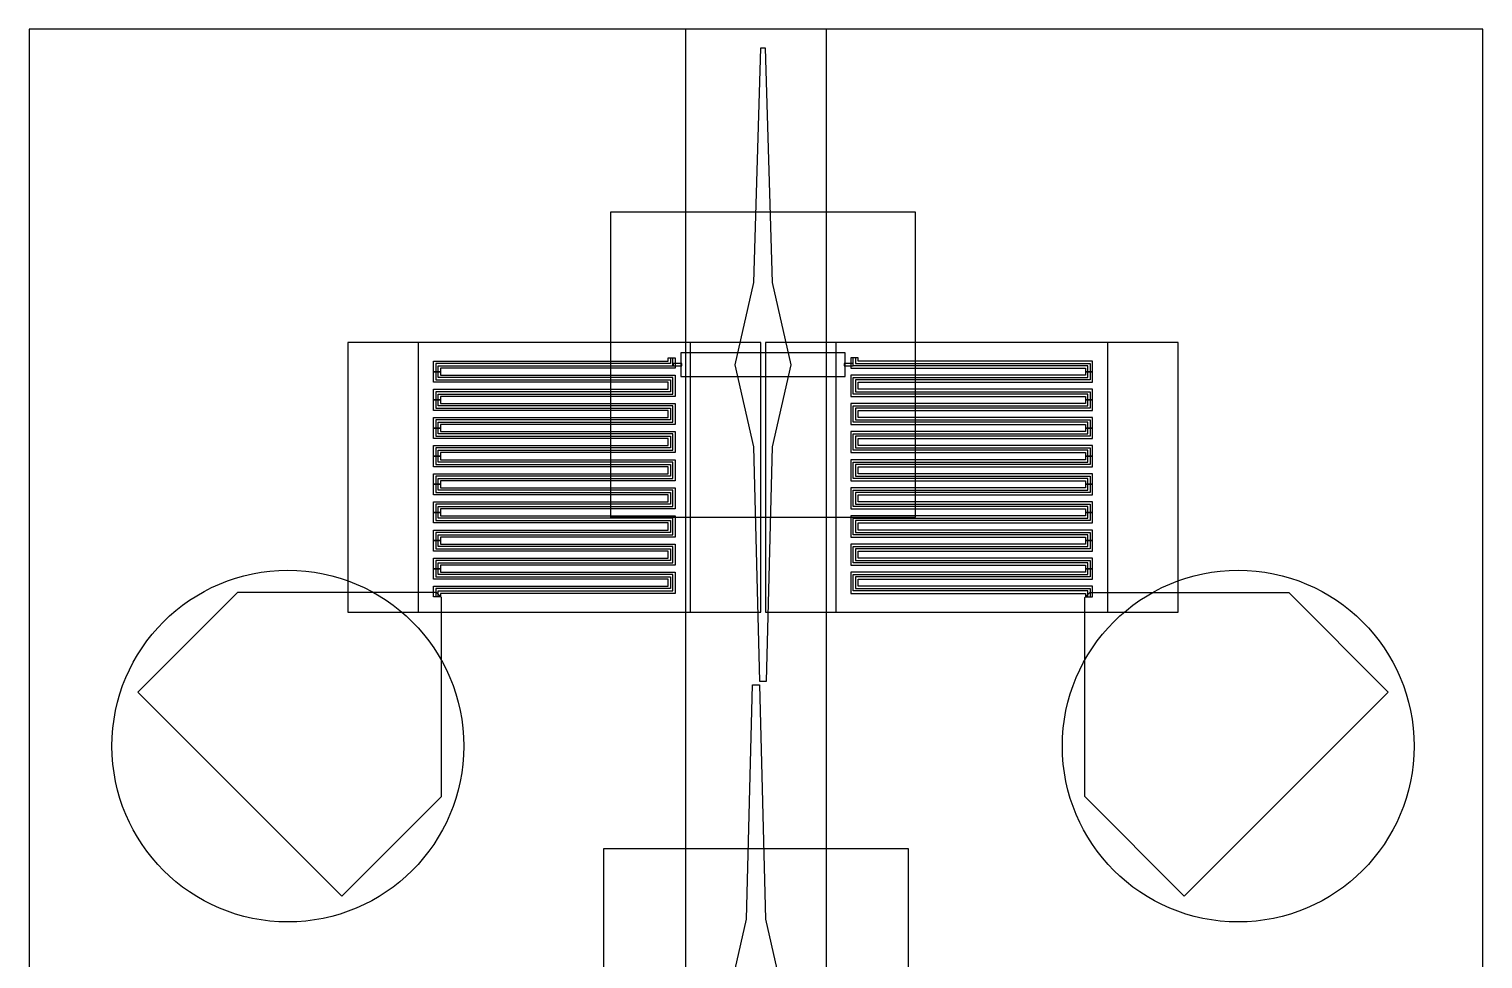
# Model space of a CAD drawing. Extents: x -31.3 to 30.7, y -85.2 to 0.8.
# Drawn here: x -31.3 to 30.7, y -38.8 to 0.8 of the extents above; entities that cross this region are included whole.
import ezdxf

# ---------------------------------------------------------------- set-up
doc = ezdxf.new("R2010")
doc.units = 0

msp = doc.modelspace()

# ---------------------------------------------------------------- linework, layer by layer
at = {"layer": 'cure'}
for points in [[(-3.3, -61.1868), (2.7, -61.1868), (2.7, 0.8132), (-3.3, 0.8132)], [(-3.1, -12.55), (-14.7, -12.55), (-14.7, -24.05), (-3.1, -24.05)], [(3.1, -24.05), (14.7, -24.05), (14.7, -12.55), (3.1, -12.55)]]:
    msp.add_lwpolyline(points, close=True, dxfattribs=at)
at = {"layer": 'M1_Field'}
msp.add_lwpolyline([(-31.3, -61.1868), (30.7, -61.1868), (30.7, 0.8132), (-31.3, 0.8132)], close=True, dxfattribs=at)
at = {"layer": 'M1_LD'}
for centre in [(-20.264, -29.764), (20.264, -29.764)]:
    msp.add_circle(centre, 7.5, dxfattribs=at)
at = {"layer": 'M1_Neg'}
for points in [[(0.15, -27), (0.4, -17), (1.2, -13.5), (0.4, -10), (0.1085, 0), (-0.1085, 0), (-0.4, -10), (-1.2, -13.5), (-0.4, -17), (-0.15, -27)], [(-3.5, -14), (3.5, -14), (3.5, -13), (-3.5, -13)], [(-3.75, -13.2), (-3.75, -13.65), (-13.75, -13.65), (-13.75, -13.8), (-14.05, -13.8), (-14.05, -13.35), (-4.05, -13.35), (-4.05, -13.2)], [(-3.8375, -13.55), (-3.4625, -13.55), (-3.4625, -13.45), (-3.8375, -13.45)], [(3.4625, -13.55), (3.8375, -13.55), (3.8375, -13.45), (3.4625, -13.45)], [(3.75, -13.2), (3.75, -13.65), (13.75, -13.65), (13.75, -13.8), (14.05, -13.8), (14.05, -13.35), (4.05, -13.35), (4.05, -13.2)], [(-13.75, -13.8), (-13.75, -13.95), (-3.75, -13.95), (-3.75, -14.85), (-13.75, -14.85), (-13.75, -15), (-14.05, -15), (-14.05, -14.55), (-4.05, -14.55), (-4.05, -14.25), (-14.05, -14.25), (-14.05, -13.8)], [(13.75, -13.8), (13.75, -13.95), (3.75, -13.95), (3.75, -14.85), (13.75, -14.85), (13.75, -15), (14.05, -15), (14.05, -14.55), (4.05, -14.55), (4.05, -14.25), (14.05, -14.25), (14.05, -13.8)], [(-13.75, -15), (-13.75, -15.15), (-3.75, -15.15), (-3.75, -16.05), (-13.75, -16.05), (-13.75, -16.2), (-14.05, -16.2), (-14.05, -15.75), (-4.05, -15.75), (-4.05, -15.45), (-14.05, -15.45), (-14.05, -15)], [(13.75, -15), (13.75, -15.15), (3.75, -15.15), (3.75, -16.05), (13.75, -16.05), (13.75, -16.2), (14.05, -16.2), (14.05, -15.75), (4.05, -15.75), (4.05, -15.45), (14.05, -15.45), (14.05, -15)], [(-13.75, -16.2), (-13.75, -16.35), (-3.75, -16.35), (-3.75, -17.25), (-13.75, -17.25), (-13.75, -17.4), (-14.05, -17.4), (-14.05, -16.95), (-4.05, -16.95), (-4.05, -16.65), (-14.05, -16.65), (-14.05, -16.2)], [(13.75, -16.2), (13.75, -16.35), (3.75, -16.35), (3.75, -17.25), (13.75, -17.25), (13.75, -17.4), (14.05, -17.4), (14.05, -16.95), (4.05, -16.95), (4.05, -16.65), (14.05, -16.65), (14.05, -16.2)], [(-13.75, -17.4), (-13.75, -17.55), (-3.75, -17.55), (-3.75, -18.45), (-13.75, -18.45), (-13.75, -18.6), (-14.05, -18.6), (-14.05, -18.15), (-4.05, -18.15), (-4.05, -17.85), (-14.05, -17.85), (-14.05, -17.4)], [(13.75, -17.4), (13.75, -17.55), (3.75, -17.55), (3.75, -18.45), (13.75, -18.45), (13.75, -18.6), (14.05, -18.6), (14.05, -18.15), (4.05, -18.15), (4.05, -17.85), (14.05, -17.85), (14.05, -17.4)], [(-13.75, -18.6), (-13.75, -18.75), (-3.75, -18.75), (-3.75, -19.65), (-13.75, -19.65), (-13.75, -19.8), (-14.05, -19.8), (-14.05, -19.35), (-4.05, -19.35), (-4.05, -19.05), (-14.05, -19.05), (-14.05, -18.6)], [(13.75, -18.6), (13.75, -18.75), (3.75, -18.75), (3.75, -19.65), (13.75, -19.65), (13.75, -19.8), (14.05, -19.8), (14.05, -19.35), (4.05, -19.35), (4.05, -19.05), (14.05, -19.05), (14.05, -18.6)], [(-13.75, -19.8), (-13.75, -19.95), (-3.75, -19.95), (-3.75, -20.85), (-13.75, -20.85), (-13.75, -21), (-14.05, -21), (-14.05, -20.55), (-4.05, -20.55), (-4.05, -20.25), (-14.05, -20.25), (-14.05, -19.8)], [(13.75, -19.8), (13.75, -19.95), (3.75, -19.95), (3.75, -20.85), (13.75, -20.85), (13.75, -21), (14.05, -21), (14.05, -20.55), (4.05, -20.55), (4.05, -20.25), (14.05, -20.25), (14.05, -19.8)], [(-13.75, -21), (-13.75, -21.15), (-3.75, -21.15), (-3.75, -22.05), (-13.75, -22.05), (-13.75, -22.2), (-14.05, -22.2), (-14.05, -21.75), (-4.05, -21.75), (-4.05, -21.45), (-14.05, -21.45), (-14.05, -21)], [(13.75, -21), (13.75, -21.15), (3.75, -21.15), (3.75, -22.05), (13.75, -22.05), (13.75, -22.2), (14.05, -22.2), (14.05, -21.75), (4.05, -21.75), (4.05, -21.45), (14.05, -21.45), (14.05, -21)], [(-13.75, -22.2), (-13.75, -22.35), (-3.75, -22.35), (-3.75, -23.25), (-13.75, -23.25), (-13.75, -23.4), (-14.05, -23.4), (-14.05, -22.95), (-4.05, -22.95), (-4.05, -22.65), (-14.05, -22.65), (-14.05, -22.2)], [(13.75, -22.2), (13.75, -22.35), (3.75, -22.35), (3.75, -23.25), (13.75, -23.25), (13.75, -23.4), (14.05, -23.4), (14.05, -22.95), (4.05, -22.95), (4.05, -22.65), (14.05, -22.65), (14.05, -22.2)], [(-13.9311, -23.2189), (-22.4163, -23.2189), (-26.659, -27.4616), (-17.9616, -36.159), (-13.7189, -31.9163), (-13.7189, -23.4311)], [(13.9311, -23.2189), (22.4163, -23.2189), (26.659, -27.4616), (17.9616, -36.159), (13.7189, -31.9163), (13.7189, -23.4311)], [(-0.7596, -51.15), (-0.7, -47.65), (-0.7, -44.15), (-1.5, -40.65), (-0.7, -37.15), (-0.45, -27.15), (-0.15, -27.15), (0.1, -37.15), (0.9, -40.65), (0.1, -44.15), (0.1, -47.65), (0.1596, -51.15)]]:
    msp.add_lwpolyline(points, close=True, dxfattribs=at)
at = {"layer": 'M2_undercutMsk'}
for points in [[(-6.5, -20), (6.5, -20), (6.5, -7), (-6.5, -7)], [(-0.1, -12.55), (-17.7, -12.55), (-17.7, -24.05), (-0.1, -24.05)], [(0.1, -24.05), (17.7, -24.05), (17.7, -12.55), (0.1, -12.55)], [(-6.8, -47.15), (6.2, -47.15), (6.2, -34.15), (-6.8, -34.15)]]:
    msp.add_lwpolyline(points, close=True, dxfattribs=at)
at = {"layer": 'metal'}
for points in [[(-3.95, -13.2), (-3.95, -13.45), (-13.95, -13.45), (-13.95, -13.8), (-14.05, -13.8), (-14.05, -13.35), (-4.05, -13.35), (-4.05, -13.2)], [(-3.75, -13.2), (-3.75, -13.65), (-13.75, -13.65), (-13.75, -13.8), (-13.85, -13.8), (-13.85, -13.55), (-3.85, -13.55), (-3.85, -13.2)], [(3.75, -13.2), (3.75, -13.65), (13.75, -13.65), (13.75, -13.8), (13.85, -13.8), (13.85, -13.55), (3.85, -13.55), (3.85, -13.2)], [(3.95, -13.2), (3.95, -13.45), (13.95, -13.45), (13.95, -13.8), (14.05, -13.8), (14.05, -13.35), (4.05, -13.35), (4.05, -13.2)], [(-13.95, -13.8), (-13.95, -14.15), (-3.95, -14.15), (-3.95, -14.65), (-13.95, -14.65), (-13.95, -15), (-14.05, -15), (-14.05, -14.55), (-4.05, -14.55), (-4.05, -14.25), (-14.05, -14.25), (-14.05, -13.8)], [(-13.75, -13.8), (-13.75, -13.95), (-3.75, -13.95), (-3.75, -14.85), (-13.75, -14.85), (-13.75, -15), (-13.85, -15), (-13.85, -14.75), (-3.85, -14.75), (-3.85, -14.05), (-13.85, -14.05), (-13.85, -13.8)], [(13.75, -13.8), (13.75, -13.95), (3.75, -13.95), (3.75, -14.85), (13.75, -14.85), (13.75, -15), (13.85, -15), (13.85, -14.75), (3.85, -14.75), (3.85, -14.05), (13.85, -14.05), (13.85, -13.8)], [(13.95, -13.8), (13.95, -14.15), (3.95, -14.15), (3.95, -14.65), (13.95, -14.65), (13.95, -15), (14.05, -15), (14.05, -14.55), (4.05, -14.55), (4.05, -14.25), (14.05, -14.25), (14.05, -13.8)], [(-13.95, -15), (-13.95, -15.35), (-3.95, -15.35), (-3.95, -15.85), (-13.95, -15.85), (-13.95, -16.2), (-14.05, -16.2), (-14.05, -15.75), (-4.05, -15.75), (-4.05, -15.45), (-14.05, -15.45), (-14.05, -15)], [(-13.75, -15), (-13.75, -15.15), (-3.75, -15.15), (-3.75, -16.05), (-13.75, -16.05), (-13.75, -16.2), (-13.85, -16.2), (-13.85, -15.95), (-3.85, -15.95), (-3.85, -15.25), (-13.85, -15.25), (-13.85, -15)], [(13.75, -15), (13.75, -15.15), (3.75, -15.15), (3.75, -16.05), (13.75, -16.05), (13.75, -16.2), (13.85, -16.2), (13.85, -15.95), (3.85, -15.95), (3.85, -15.25), (13.85, -15.25), (13.85, -15)], [(13.95, -15), (13.95, -15.35), (3.95, -15.35), (3.95, -15.85), (13.95, -15.85), (13.95, -16.2), (14.05, -16.2), (14.05, -15.75), (4.05, -15.75), (4.05, -15.45), (14.05, -15.45), (14.05, -15)], [(-13.95, -16.2), (-13.95, -16.55), (-3.95, -16.55), (-3.95, -17.05), (-13.95, -17.05), (-13.95, -17.4), (-14.05, -17.4), (-14.05, -16.95), (-4.05, -16.95), (-4.05, -16.65), (-14.05, -16.65), (-14.05, -16.2)], [(-13.75, -16.2), (-13.75, -16.35), (-3.75, -16.35), (-3.75, -17.25), (-13.75, -17.25), (-13.75, -17.4), (-13.85, -17.4), (-13.85, -17.15), (-3.85, -17.15), (-3.85, -16.45), (-13.85, -16.45), (-13.85, -16.2)], [(13.75, -16.2), (13.75, -16.35), (3.75, -16.35), (3.75, -17.25), (13.75, -17.25), (13.75, -17.4), (13.85, -17.4), (13.85, -17.15), (3.85, -17.15), (3.85, -16.45), (13.85, -16.45), (13.85, -16.2)], [(13.95, -16.2), (13.95, -16.55), (3.95, -16.55), (3.95, -17.05), (13.95, -17.05), (13.95, -17.4), (14.05, -17.4), (14.05, -16.95), (4.05, -16.95), (4.05, -16.65), (14.05, -16.65), (14.05, -16.2)], [(-13.95, -17.4), (-13.95, -17.75), (-3.95, -17.75), (-3.95, -18.25), (-13.95, -18.25), (-13.95, -18.6), (-14.05, -18.6), (-14.05, -18.15), (-4.05, -18.15), (-4.05, -17.85), (-14.05, -17.85), (-14.05, -17.4)], [(-13.75, -17.4), (-13.75, -17.55), (-3.75, -17.55), (-3.75, -18.45), (-13.75, -18.45), (-13.75, -18.6), (-13.85, -18.6), (-13.85, -18.35), (-3.85, -18.35), (-3.85, -17.65), (-13.85, -17.65), (-13.85, -17.4)], [(13.75, -17.4), (13.75, -17.55), (3.75, -17.55), (3.75, -18.45), (13.75, -18.45), (13.75, -18.6), (13.85, -18.6), (13.85, -18.35), (3.85, -18.35), (3.85, -17.65), (13.85, -17.65), (13.85, -17.4)], [(13.95, -17.4), (13.95, -17.75), (3.95, -17.75), (3.95, -18.25), (13.95, -18.25), (13.95, -18.6), (14.05, -18.6), (14.05, -18.15), (4.05, -18.15), (4.05, -17.85), (14.05, -17.85), (14.05, -17.4)], [(-13.95, -18.6), (-13.95, -18.95), (-3.95, -18.95), (-3.95, -19.45), (-13.95, -19.45), (-13.95, -19.8), (-14.05, -19.8), (-14.05, -19.35), (-4.05, -19.35), (-4.05, -19.05), (-14.05, -19.05), (-14.05, -18.6)], [(-13.75, -18.6), (-13.75, -18.75), (-3.75, -18.75), (-3.75, -19.65), (-13.75, -19.65), (-13.75, -19.8), (-13.85, -19.8), (-13.85, -19.55), (-3.85, -19.55), (-3.85, -18.85), (-13.85, -18.85), (-13.85, -18.6)], [(13.75, -18.6), (13.75, -18.75), (3.75, -18.75), (3.75, -19.65), (13.75, -19.65), (13.75, -19.8), (13.85, -19.8), (13.85, -19.55), (3.85, -19.55), (3.85, -18.85), (13.85, -18.85), (13.85, -18.6)], [(13.95, -18.6), (13.95, -18.95), (3.95, -18.95), (3.95, -19.45), (13.95, -19.45), (13.95, -19.8), (14.05, -19.8), (14.05, -19.35), (4.05, -19.35), (4.05, -19.05), (14.05, -19.05), (14.05, -18.6)], [(-13.95, -19.8), (-13.95, -20.15), (-3.95, -20.15), (-3.95, -20.65), (-13.95, -20.65), (-13.95, -21), (-14.05, -21), (-14.05, -20.55), (-4.05, -20.55), (-4.05, -20.25), (-14.05, -20.25), (-14.05, -19.8)], [(-13.75, -19.8), (-13.75, -19.95), (-3.75, -19.95), (-3.75, -20.85), (-13.75, -20.85), (-13.75, -21), (-13.85, -21), (-13.85, -20.75), (-3.85, -20.75), (-3.85, -20.05), (-13.85, -20.05), (-13.85, -19.8)], [(13.75, -19.8), (13.75, -19.95), (3.75, -19.95), (3.75, -20.85), (13.75, -20.85), (13.75, -21), (13.85, -21), (13.85, -20.75), (3.85, -20.75), (3.85, -20.05), (13.85, -20.05), (13.85, -19.8)], [(13.95, -19.8), (13.95, -20.15), (3.95, -20.15), (3.95, -20.65), (13.95, -20.65), (13.95, -21), (14.05, -21), (14.05, -20.55), (4.05, -20.55), (4.05, -20.25), (14.05, -20.25), (14.05, -19.8)], [(-13.95, -21), (-13.95, -21.35), (-3.95, -21.35), (-3.95, -21.85), (-13.95, -21.85), (-13.95, -22.2), (-14.05, -22.2), (-14.05, -21.75), (-4.05, -21.75), (-4.05, -21.45), (-14.05, -21.45), (-14.05, -21)], [(-13.75, -21), (-13.75, -21.15), (-3.75, -21.15), (-3.75, -22.05), (-13.75, -22.05), (-13.75, -22.2), (-13.85, -22.2), (-13.85, -21.95), (-3.85, -21.95), (-3.85, -21.25), (-13.85, -21.25), (-13.85, -21)], [(13.75, -21), (13.75, -21.15), (3.75, -21.15), (3.75, -22.05), (13.75, -22.05), (13.75, -22.2), (13.85, -22.2), (13.85, -21.95), (3.85, -21.95), (3.85, -21.25), (13.85, -21.25), (13.85, -21)], [(13.95, -21), (13.95, -21.35), (3.95, -21.35), (3.95, -21.85), (13.95, -21.85), (13.95, -22.2), (14.05, -22.2), (14.05, -21.75), (4.05, -21.75), (4.05, -21.45), (14.05, -21.45), (14.05, -21)], [(-13.95, -22.2), (-13.95, -22.55), (-3.95, -22.55), (-3.95, -23.05), (-13.95, -23.05), (-13.95, -23.4), (-14.05, -23.4), (-14.05, -22.95), (-4.05, -22.95), (-4.05, -22.65), (-14.05, -22.65), (-14.05, -22.2)], [(-13.75, -22.2), (-13.75, -22.35), (-3.75, -22.35), (-3.75, -23.25), (-13.75, -23.25), (-13.75, -23.4), (-13.85, -23.4), (-13.85, -23.15), (-3.85, -23.15), (-3.85, -22.45), (-13.85, -22.45), (-13.85, -22.2)], [(13.75, -22.2), (13.75, -22.35), (3.75, -22.35), (3.75, -23.25), (13.75, -23.25), (13.75, -23.4), (13.85, -23.4), (13.85, -23.15), (3.85, -23.15), (3.85, -22.45), (13.85, -22.45), (13.85, -22.2)], [(13.95, -22.2), (13.95, -22.55), (3.95, -22.55), (3.95, -23.05), (13.95, -23.05), (13.95, -23.4), (14.05, -23.4), (14.05, -22.95), (4.05, -22.95), (4.05, -22.65), (14.05, -22.65), (14.05, -22.2)]]:
    msp.add_lwpolyline(points, close=True, dxfattribs=at)

doc.saveas('drawing.dxf')
